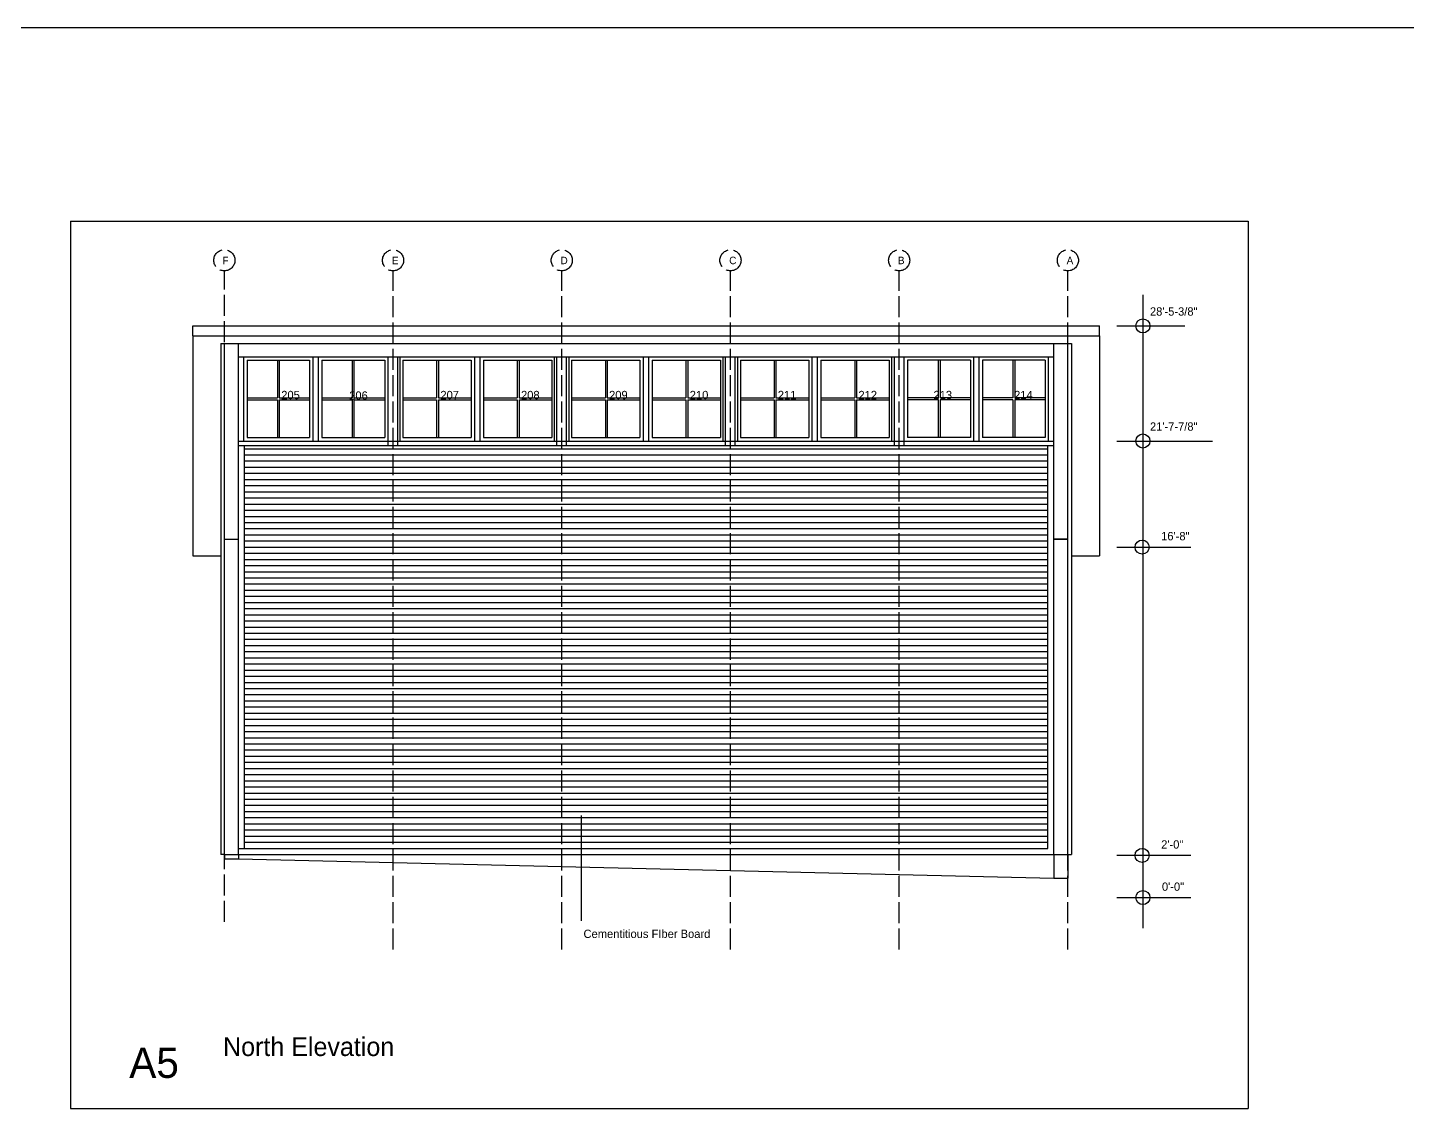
# Model space of a CAD drawing. Header units: inches. Extents: x -285 to 6358, y -2516 to 3346.
# Drawn here: x 2947 to 3732, y -1284 to -668 of the extents above; entities that cross this region are included whole.
import ezdxf

# ---------------------------------------------------------------- set-up
doc = ezdxf.new("R2010")
doc.units = ezdxf.units.IN
doc.header["$MEASUREMENT"] = 0
doc.linetypes.add('ACAD_ISO02W100', pattern=[15, 12, -3])
for name, color, linetype in [('const', 7, 'Continuous'), ('e1', 7, 'Continuous'), ('e2', 251, 'Continuous'), ('grid', 252, 'ACAD_ISO02W100'), ('walls', 7, 'Continuous')]:
    doc.layers.add(name, color=color, linetype=linetype)

msp = doc.modelspace()

# ---------------------------------------------------------------- linework, layer by layer
for p, q in [((2971.71, -778.51), (3641.84, -778.51)), ((2971.71, -778.51), (2971.71, -1283.52)), ((3641.84, -778.51), (3641.84, -1283.52)), ((2971.71, -1283.52), (3641.84, -1283.52))]:
    msp.add_line(p, q)
at = {"layer": 'e1'}
for p, q in [((1267.49, -668.26), (6357.66, -668.26)), ((3041.23, -843.81), (3557.23, -843.81)), ((3041.23, -843.81), (3041.23, -969.04)), ((3557.23, -843.81), (3557.23, -969.04)), ((3067.23, -959.48), (3067.23, -848.11)), ((3152.48, -906.11), (3152.48, -855.61)), ((3157.98, -906.11), (3157.98, -855.61)), ((3248.48, -906.11), (3248.48, -855.61)), ((3253.98, -906.11), (3253.98, -855.61)), ((3253.98, -906.11), (3253.98, -855.61)), ((3344.48, -906.11), (3344.48, -855.61)), ((3349.98, -906.11), (3349.98, -855.61)), ((3440.48, -906.11), (3440.48, -855.61)), ((3445.98, -906.11), (3445.98, -855.61)), ((3531.23, -959.48), (3531.23, -848.11)), ((3067.23, -906.11), (3531.23, -906.11)), ((3041.23, -969.04), (3057.23, -969.04)), ((3541.23, -969.04), (3557.23, -969.04)), ((3067.23, -1135.48), (3527.73, -1135.48)), ((3067.23, -1138.98), (3531.23, -1138.98))]:
    msp.add_line(p, q, dxfattribs=at)
at = {"layer": 'e2'}
for p, q in [((3581.91, -820.34), (3581.91, -1180.91)), ((3567.17, -838.11), (3605.82, -838.11)), ((3057.23, -848.11), (3541.23, -848.11)), ((3057.23, -848.11), (3057.23, -1138.98)), ((3067.23, -855.61), (3531.23, -855.61)), ((3070.22, -903.61), (3070.22, -855.61)), ((3109.72, -903.61), (3109.72, -855.61)), ((3112.72, -903.61), (3112.72, -855.61)), ((3157.98, -903.61), (3157.98, -855.61)), ((3159.35, -903.61), (3159.35, -855.61)), ((3201.73, -903.61), (3201.73, -855.61)), ((3204.73, -903.61), (3204.73, -855.61)), ((3247.1, -903.61), (3247.1, -855.61)), ((3253.98, -903.61), (3253.98, -855.61)), ((3255.35, -903.61), (3255.35, -855.61)), ((3297.73, -903.61), (3297.73, -855.61)), ((3300.73, -903.61), (3300.73, -855.61)), ((3343.1, -903.61), (3343.1, -855.61)), ((3349.98, -903.61), (3349.98, -855.61)), ((3351.35, -903.61), (3351.35, -855.61)), ((3393.73, -903.61), (3393.73, -855.61)), ((3396.73, -903.61), (3396.73, -855.61)), ((3439.1, -903.61), (3439.1, -855.61)), ((3445.98, -903.61), (3445.98, -855.61)), ((3485.74, -903.61), (3485.74, -855.61)), ((3488.74, -903.61), (3488.74, -855.61)), ((3528.24, -903.61), (3528.24, -855.61)), ((3541.23, -848.11), (3541.23, -1138.98)), ((3072.22, -857.61), (3072.22, -901.61)), ((3072.22, -857.61), (3107.72, -857.61)), ((3089.47, -857.61), (3089.47, -879.11)), ((3090.47, -857.61), (3090.47, -879.11)), ((3107.72, -857.61), (3107.72, -901.61)), ((3114.72, -857.61), (3114.72, -901.61)), ((3114.72, -857.61), (3150.48, -857.61)), ((3131.97, -857.61), (3131.97, -879.11)), ((3132.97, -857.61), (3132.97, -879.11)), ((3150.48, -857.61), (3150.48, -901.61)), ((3160.85, -857.61), (3199.73, -857.61)), ((3160.85, -857.61), (3160.85, -901.61)), ((3180.04, -857.61), (3180.04, -879.11)), ((3181.04, -857.61), (3181.04, -879.11)), ((3199.73, -857.61), (3199.73, -901.61)), ((3206.73, -857.61), (3206.73, -901.61)), ((3206.73, -857.61), (3245.6, -857.61)), ((3225.92, -857.61), (3225.92, -879.11)), ((3226.92, -857.61), (3226.92, -879.11)), ((3245.6, -857.61), (3245.6, -901.61)), ((3256.85, -857.61), (3295.73, -857.61)), ((3256.85, -857.61), (3256.85, -901.61)), ((3276.04, -857.61), (3276.04, -879.11)), ((3277.04, -857.61), (3277.04, -879.11)), ((3295.73, -857.61), (3295.73, -901.61)), ((3302.73, -857.61), (3341.6, -857.61)), ((3302.73, -857.61), (3302.73, -901.61)), ((3321.92, -857.61), (3321.92, -879.11)), ((3322.92, -857.61), (3322.92, -879.11)), ((3341.6, -857.61), (3341.6, -901.61)), ((3352.85, -857.61), (3391.73, -857.61)), ((3352.85, -857.61), (3352.85, -901.61)), ((3372.04, -857.61), (3372.04, -879.11)), ((3373.04, -857.61), (3373.04, -879.11)), ((3391.73, -857.61), (3391.73, -901.61)), ((3398.73, -857.61), (3437.6, -857.61)), ((3398.73, -857.61), (3398.73, -901.61)), ((3417.92, -857.61), (3417.92, -879.11)), ((3418.92, -857.61), (3418.92, -879.11)), ((3437.6, -857.61), (3437.6, -901.61)), ((3483.74, -857.61), (3447.98, -857.61)), ((3447.98, -857.61), (3447.98, -901.61)), ((3465.49, -857.61), (3465.49, -879.11)), ((3466.49, -857.61), (3466.49, -879.11)), ((3483.74, -857.61), (3483.74, -901.61)), ((3526.24, -857.61), (3490.74, -857.61)), ((3490.74, -857.61), (3490.74, -901.61)), ((3507.99, -857.61), (3507.99, -879.11)), ((3508.99, -857.61), (3508.99, -879.11)), ((3526.24, -857.61), (3526.24, -901.61)), ((3072.22, -879.11), (3089.47, -879.11)), ((3090.47, -879.11), (3107.72, -879.11)), ((3114.72, -879.11), (3131.97, -879.11)), ((3132.97, -879.11), (3150.48, -879.11)), ((3160.85, -879.11), (3180.04, -879.11)), ((3181.04, -879.11), (3199.73, -879.11)), ((3206.73, -879.11), (3225.92, -879.11)), ((3226.92, -879.11), (3245.6, -879.11)), ((3256.85, -879.11), (3276.04, -879.11)), ((3277.04, -879.11), (3295.73, -879.11)), ((3302.73, -879.11), (3321.92, -879.11)), ((3322.92, -879.11), (3341.6, -879.11)), ((3352.85, -879.11), (3372.04, -879.11)), ((3373.04, -879.11), (3391.73, -879.11)), ((3398.73, -879.11), (3417.92, -879.11)), ((3418.92, -879.11), (3437.6, -879.11)), ((3465.49, -879.11), (3447.98, -879.11)), ((3483.74, -879.11), (3466.49, -879.11)), ((3507.99, -879.11), (3490.74, -879.11)), ((3526.24, -879.11), (3508.99, -879.11)), ((3072.22, -880.11), (3089.47, -880.11)), ((3089.47, -880.11), (3089.47, -901.61)), ((3090.47, -880.11), (3090.47, -901.61)), ((3090.47, -880.11), (3107.72, -880.11)), ((3114.72, -880.11), (3131.97, -880.11)), ((3131.97, -880.11), (3131.97, -901.61)), ((3132.97, -880.11), (3132.97, -901.61)), ((3132.97, -880.11), (3150.48, -880.11)), ((3160.85, -880.11), (3180.04, -880.11)), ((3180.04, -880.11), (3180.04, -901.61)), ((3181.04, -880.11), (3181.04, -901.61)), ((3181.04, -880.11), (3199.73, -880.11)), ((3206.73, -880.11), (3225.92, -880.11)), ((3225.92, -880.11), (3225.92, -901.61)), ((3226.92, -880.11), (3226.92, -901.61)), ((3226.92, -880.11), (3245.6, -880.11)), ((3256.85, -880.11), (3276.04, -880.11)), ((3276.04, -880.11), (3276.04, -901.61)), ((3277.04, -880.11), (3277.04, -901.61)), ((3277.04, -880.11), (3295.73, -880.11)), ((3302.73, -880.11), (3321.92, -880.11)), ((3321.92, -880.11), (3321.92, -901.61)), ((3322.92, -880.11), (3341.6, -880.11)), ((3322.92, -880.11), (3322.92, -901.61)), ((3352.85, -880.11), (3372.04, -880.11)), ((3372.04, -880.11), (3372.04, -901.61)), ((3373.04, -880.11), (3373.04, -901.61)), ((3373.04, -880.11), (3391.73, -880.11)), ((3398.73, -880.11), (3417.92, -880.11)), ((3417.92, -880.11), (3417.92, -901.61)), ((3418.92, -880.11), (3437.6, -880.11)), ((3418.92, -880.11), (3418.92, -901.61)), ((3465.49, -880.11), (3447.98, -880.11)), ((3465.49, -880.11), (3465.49, -901.61)), ((3483.74, -880.11), (3466.49, -880.11)), ((3466.49, -880.11), (3466.49, -901.61)), ((3507.99, -880.11), (3490.74, -880.11)), ((3507.99, -880.11), (3507.99, -901.61)), ((3508.99, -880.11), (3508.99, -901.61)), ((3526.24, -880.11), (3508.99, -880.11)), ((3072.22, -901.61), (3107.72, -901.61)), ((3114.72, -901.61), (3150.48, -901.61)), ((3160.85, -901.61), (3199.73, -901.61)), ((3206.73, -901.61), (3245.6, -901.61)), ((3256.85, -901.61), (3295.73, -901.61)), ((3302.73, -901.61), (3341.6, -901.61)), ((3352.85, -901.61), (3391.73, -901.61)), ((3398.73, -901.61), (3437.6, -901.61)), ((3483.74, -901.61), (3447.98, -901.61)), ((3526.24, -901.61), (3490.74, -901.61)), ((3067.23, -903.61), (3531.23, -903.61)), ((3070.73, -1135.48), (3070.73, -906.11)), ((3070.73, -907.98), (3527.73, -907.98)), ((3527.73, -1135.48), (3527.73, -906.11)), ((3567.17, -903.61), (3621.59, -903.61)), ((3568.49, -903.61), (3570.57, -903.61)), ((3070.73, -911.48), (3527.73, -911.48)), ((3070.73, -914.98), (3527.73, -914.98)), ((3070.73, -918.48), (3527.73, -918.48)), ((3070.73, -921.98), (3527.73, -921.98)), ((3070.73, -925.48), (3527.73, -925.48)), ((3070.73, -928.98), (3527.73, -928.98)), ((3070.73, -932.48), (3527.73, -932.48)), ((3070.73, -935.98), (3527.73, -935.98)), ((3070.73, -939.48), (3527.73, -939.48)), ((3070.73, -942.98), (3527.73, -942.98)), ((3070.73, -946.48), (3527.73, -946.48)), ((3070.73, -949.98), (3527.73, -949.98)), ((3070.73, -953.48), (3527.73, -953.48)), ((3070.73, -956.98), (3527.73, -956.98)), ((3070.73, -960.48), (3527.73, -960.48)), ((3070.73, -963.98), (3527.73, -963.98)), ((3567.17, -963.95), (3609.13, -963.95)), ((3070.73, -967.48), (3527.73, -967.48)), ((3070.73, -970.98), (3527.73, -970.98)), ((3070.73, -974.48), (3527.73, -974.48)), ((3070.73, -977.98), (3527.73, -977.98)), ((3070.73, -981.48), (3527.73, -981.48)), ((3070.73, -984.98), (3527.73, -984.98)), ((3070.73, -988.48), (3527.73, -988.48)), ((3070.73, -991.98), (3527.73, -991.98)), ((3070.73, -995.48), (3527.73, -995.48)), ((3070.73, -998.98), (3527.73, -998.98)), ((3070.73, -1002.48), (3527.73, -1002.48)), ((3070.73, -1005.98), (3527.73, -1005.98)), ((3070.73, -1009.48), (3527.73, -1009.48)), ((3070.73, -1012.98), (3527.73, -1012.98)), ((3070.73, -1016.48), (3527.73, -1016.48)), ((3070.73, -1019.98), (3527.73, -1019.98)), ((3070.73, -1023.48), (3527.73, -1023.48)), ((3070.73, -1026.98), (3527.73, -1026.98)), ((3070.73, -1030.48), (3527.73, -1030.48)), ((3070.73, -1033.98), (3527.73, -1033.98)), ((3070.73, -1037.48), (3527.73, -1037.48)), ((3070.73, -1040.98), (3527.73, -1040.98)), ((3070.73, -1044.48), (3527.73, -1044.48)), ((3070.73, -1047.98), (3527.73, -1047.98)), ((3070.73, -1051.48), (3527.73, -1051.48)), ((3070.73, -1054.98), (3527.73, -1054.98)), ((3070.73, -1058.48), (3527.73, -1058.48)), ((3070.73, -1061.98), (3527.73, -1061.98)), ((3070.73, -1065.48), (3527.73, -1065.48)), ((3070.73, -1068.98), (3527.73, -1068.98)), ((3070.73, -1072.48), (3527.73, -1072.48)), ((3070.73, -1075.98), (3527.73, -1075.98)), ((3070.73, -1079.48), (3527.73, -1079.48)), ((3070.73, -1082.98), (3527.73, -1082.98)), ((3070.73, -1086.48), (3527.73, -1086.48)), ((3070.73, -1089.98), (3527.73, -1089.98)), ((3070.73, -1093.48), (3527.73, -1093.48)), ((3070.73, -1096.98), (3527.73, -1096.98)), ((3070.73, -1100.48), (3527.73, -1100.48)), ((3070.73, -1103.98), (3527.73, -1103.98)), ((3070.73, -1107.48), (3527.73, -1107.48)), ((3070.73, -1110.98), (3211.71, -1110.98)), ((3070.73, -1110.98), (3527.73, -1110.98)), ((3070.73, -1114.48), (3527.73, -1114.48)), ((3070.73, -1117.98), (3527.73, -1117.98)), ((3070.73, -1121.48), (3527.73, -1121.48)), ((3070.73, -1124.98), (3527.73, -1124.98)), ((3070.73, -1128.48), (3527.73, -1128.48)), ((3070.73, -1131.98), (3527.73, -1131.98)), ((3059.23, -1138.98), (3057.23, -1138.98)), ((3539.23, -1138.98), (3541.23, -1138.98)), ((3567.17, -1139.45), (3609.13, -1139.45)), ((3567.17, -1163.48), (3609.13, -1163.48))]:
    msp.add_line(p, q, dxfattribs=at)
for centre in [(3581.91, -838.11), (3581.91, -903.61), (3581.47, -963.98), (3581.47, -1139.48), (3581.91, -1163.48)]:
    msp.add_circle(centre, 4, dxfattribs=at)
at = {"layer": 'grid'}
for p, q in [((3059.23, -1177.33), (3059.23, -806.73)), ((3155.23, -1193.08), (3155.23, -806.73)), ((3251.23, -1193.08), (3251.23, -806.73)), ((3347.23, -1193.08), (3347.23, -806.73)), ((3443.23, -1193.08), (3443.23, -806.73)), ((3539.23, -1193.08), (3539.23, -806.73))]:
    msp.add_line(p, q, dxfattribs=at)
for centre in [(3059.23, -800.73), (3155.23, -800.73), (3251.23, -800.73), (3347.23, -800.73), (3443.23, -800.73), (3539.23, -800.73)]:
    msp.add_circle(centre, 6, dxfattribs=at)
at = {"layer": 'walls'}
for p, q in [((3041.23, -838.11), (3557.23, -838.11)), ((3041.23, -843.81), (3041.23, -838.11)), ((3557.23, -843.81), (3557.23, -838.11)), ((3059.23, -959.48), (3059.23, -848.11)), ((3539.23, -959.48), (3539.23, -848.11)), ((3059.23, -1138.98), (3059.23, -959.48)), ((3059.23, -959.48), (3067.23, -959.48)), ((3067.23, -1138.98), (3067.23, -959.48)), ((3531.23, -1138.98), (3531.23, -959.48)), ((3531.23, -959.48), (3539.23, -959.48)), ((3539.23, -959.48), (3531.23, -959.48)), ((3539.23, -1138.98), (3539.23, -959.48)), ((3262.53, -1176.74), (3262.53, -1116.74)), ((3059.23, -1138.98), (3067.23, -1138.98)), ((3059.23, -1138.98), (3059.23, -1141.43)), ((3059.23, -1141.43), (3067.23, -1141.43)), ((3067.23, -1138.98), (3067.23, -1141.43)), ((3067.23, -1141.43), (3531.23, -1152.43)), ((3531.23, -1138.98), (3531.23, -1152.43)), ((3531.23, -1138.98), (3539.23, -1138.98)), ((3539.23, -1138.98), (3539.23, -1152.43)), ((3531.23, -1152.43), (3539.23, -1152.43))]:
    msp.add_line(p, q, dxfattribs=at)

# ---------------------------------------------------------------- texts
at = {"layer": 'const', "attachment_point": 1}
for s, insert, char_height, width in [('F', (3058.14, -798.74), 4.26, 1625.1973), ('E', (3154.51, -798.69), 4.26, 1625.1973), ('D', (3250.51, -798.69), 4.26, 1625.1973), ('C', (3346.51, -798.69), 4.26, 1625.1973), ('B', (3442.51, -798.69), 4.26, 1625.1973), ('A', (3538.51, -798.69), 4.26, 1625.1973), ('28\'-5-3/8"', (3585.94, -827.5), 4.736, 1805.7748), ('205', (3091.6, -875.06), 4.736, 1805.7748), ('206', (3130.27, -875.36), 4.736, 1805.7748), ('207', (3182.17, -875.06), 4.736, 1805.7748), ('208', (3228.05, -875.06), 4.736, 1805.7748), ('209', (3278.17, -875.06), 4.736, 1805.7748), ('210', (3324.05, -875.06), 4.736, 1805.7748), ('211', (3374.17, -875.06), 4.736, 1805.7748), ('212', (3420.05, -875.06), 4.736, 1805.7748), ('213', (3462.77, -875.06), 4.736, 1805.7748), ('214', (3508.64, -875.06), 4.736, 1805.7748), ('21\'-7-7/8"', (3585.94, -893), 4.736, 1805.7748), ('16\'-8"', (3592.31, -955.39), 4.736, 1805.7748), ('2\'-0"', (3592.31, -1130.89), 4.736, 1805.7748), ('0\'-0"', (3592.76, -1154.89), 4.736, 1805.7748), ('Cementitious FIber Board', (3263.61, -1181.76), 4.7359, 1805.7748), ('North Elevation', (3058.48, -1243.04), 10.6557, 4062.9933), ('A5', (3005.11, -1248.88), 17.262, 6582.0491)]:
    msp.add_mtext(s, dxfattribs=dict(at, insert=insert, char_height=char_height, width=width))

doc.saveas('drawing.dxf')
